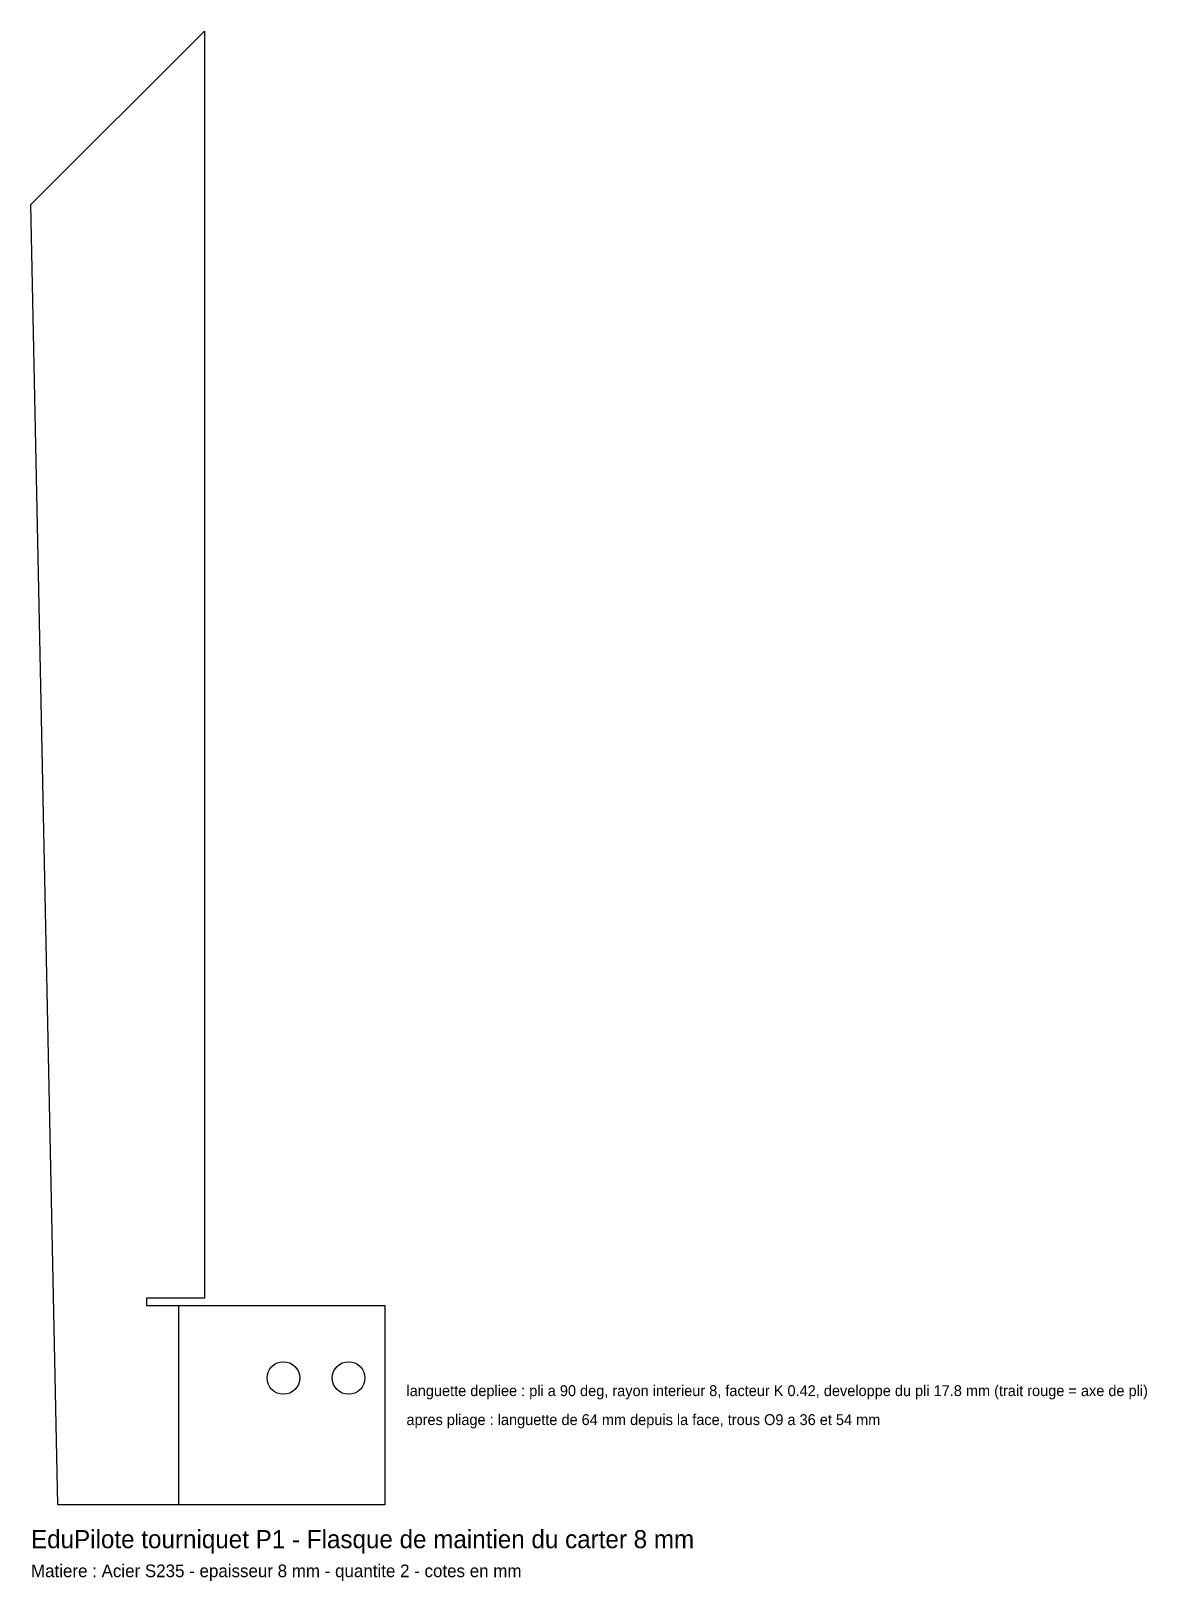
# Model space of a CAD drawing. Header units: millimetres. Extents: x -79 to 229, y 564 to 992.
import ezdxf

# ---------------------------------------------------------------- set-up
doc = ezdxf.new("R2010")
doc.units = ezdxf.units.MM
for name, color, linetype in [('DECOUPE', 7, 'Continuous'), ('PLIAGE', 1, 'Continuous'), ('TEXTE', 3, 'Continuous')]:
    doc.layers.add(name, color=color, linetype=linetype)

msp = doc.modelspace()

# ---------------------------------------------------------------- linework, layer by layer
at = {"layer": 'DECOUPE'}
for p, q in [((-79.4, 944.05), (-31.5, 991.95)), ((-31.5, 991.95), (-31.5, 642)), ((-72, 585), (-79.4, 944.05)), ((-31.5, 585), (-72, 585))]:
    msp.add_line(p, q, dxfattribs=at)
msp.add_lwpolyline([(-31.5, 642), (-47.5, 642), (-47.5, 640), (18.34, 640), (18.34, 585), (-31.5, 585)], dxfattribs=at)
for centre in [(-9.66, 620), (8.34, 620)]:
    msp.add_circle(centre, 4.5, dxfattribs=at)
at = {"layer": 'PLIAGE'}
msp.add_line((-38.58, 585), (-38.58, 640), dxfattribs=at)

# ---------------------------------------------------------------- texts
at = {"layer": 'TEXTE'}
for s, height, p in [('languette depliee : pli a 90 deg, rayon interieur 8, facteur K 0.42, developpe du pli 17.8 mm (trait rouge = axe de pli)', 3, (24.34, 615)), ('apres pliage : languette de 64 mm depuis la face, trous O9 a 36 et 54 mm', 3, (24.34, 607)), ('EduPilote tourniquet P1 - Flasque de maintien du carter 8 mm', 5, (-79.4, 573)), ('Matiere : Acier S235 - epaisseur 8 mm - quantite 2 - cotes en mm', 3.5, (-79.4, 565))]:
    msp.add_text(s, height=height, dxfattribs=at).set_placement(p)

doc.saveas('drawing.dxf')
